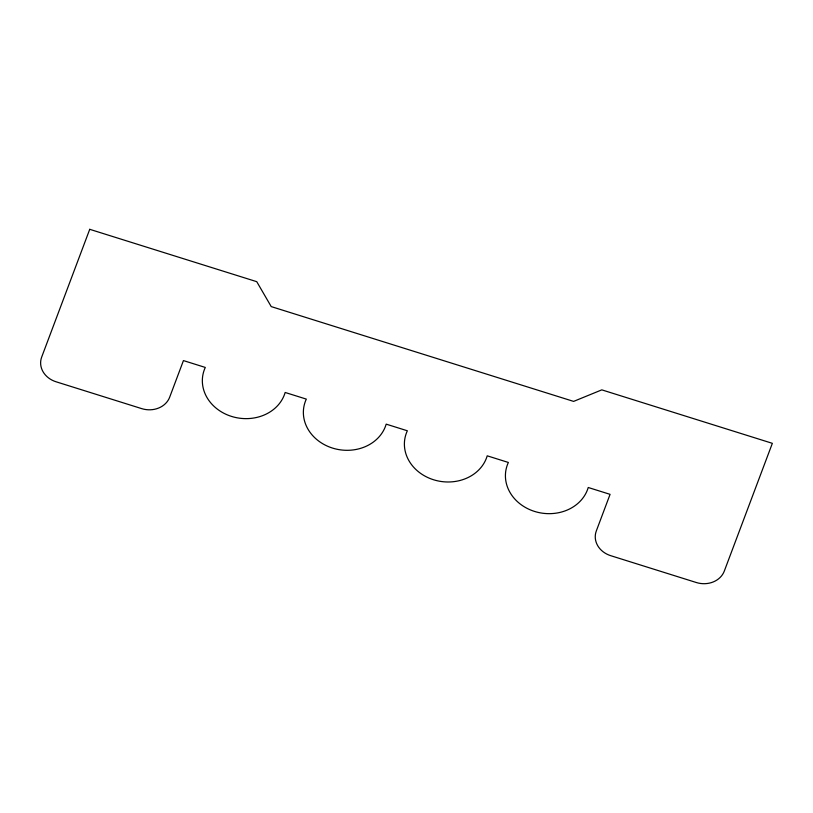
<?xml version="1.0" encoding="UTF-8"?>
<svg xmlns="http://www.w3.org/2000/svg" width="813" height="813" viewBox="0 0 813 813"><rect width="100%" height="100%" fill="white"/><g stroke="black" fill="none" stroke-linecap="round" stroke-linejoin="round"><path stroke-width="1.22" d="M89.735 229.317L41.687 357.059A22.286 19.197 7.9 0 0 56.046 381.775L141.716 408.634A22.286 19.197 7.9 0 0 169.683 397.181L183.443 360.586L205.293 367.435A42.144 36.311 7.9 0 0 231.512 416.408A42.144 36.311 7.9 0 0 285.16 392.476L306.318 399.102A42.144 36.311 7.9 0 0 332.537 448.085A42.144 36.311 7.9 0 0 386.185 424.142L407.343 430.778A42.144 36.311 7.9 0 0 433.563 479.761A42.144 36.311 7.9 0 0 487.211 455.819L508.369 462.455A42.144 36.311 7.9 0 0 534.588 511.438A42.144 36.311 7.9 0 0 588.236 487.495L610.075 494.345L596.315 530.95A22.286 19.197 7.9 0 0 610.675 555.665L696.335 582.525A22.286 19.197 7.9 0 0 724.302 571.082L772.35 443.329L601.803 389.864L573.612 401.398L271.217 306.592L256.745 281.674L89.735 229.317"/></g></svg>
